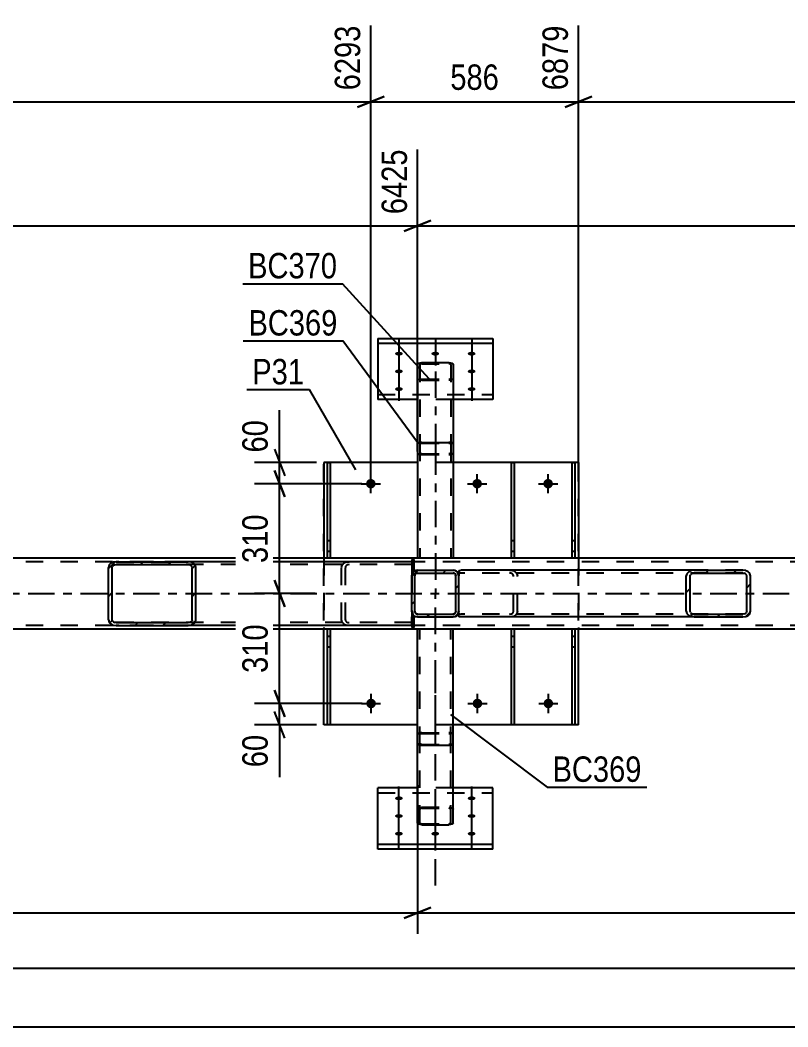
# Model space of a CAD drawing. Header units: millimetres. Extents: x -177 to 1012, y -676 to 165.
# Drawn here: x 173 to 259.6, y -295.1 to -181.5 of the extents above; entities that cross this region are included whole.
import ezdxf

# ---------------------------------------------------------------- set-up
doc = ezdxf.new("R2010")
doc.units = ezdxf.units.MM
doc.linetypes.add('DXK_LINE_DOT2', pattern=[3.9198, 1.9599, -1.9599])
doc.linetypes.add('DXK_LINE_DOT3', pattern=[5.9187, 2.979, -0.9799, 0.9799, -0.9799])
doc.styles.add('Arial Narrow', font='ARIALN.TTF', dxfattribs={"height": 0.2})

# ---------------------------------------------------------------- blocks, each defined once
blk = doc.blocks.new('Part-761545539-4680 - 4645')
at = {"color": 7, "linetype": 'DXK_LINE_DOT3'}
blk.add_line((219.88, -262.58), (219.88, -246.18), dxfattribs=at)
at = {"color": 2, "linetype": 'Continuous'}
for p, q in [((217.88, -263.12), (217.88, -250.18)), ((221.88, -263.12), (221.88, -250.18)), ((217.91, -263.18), (217.88, -263.12)), ((218.02, -263.24), (217.91, -263.18)), ((218.17, -263.27), (218.02, -263.24)), ((218.36, -263.28), (218.17, -263.27)), ((218.36, -263.28), (221.4, -263.28)), ((221.58, -263.27), (221.4, -263.28)), ((221.73, -263.24), (221.58, -263.27)), ((221.84, -263.18), (221.73, -263.24)), ((221.88, -263.12), (221.84, -263.18))]:
    blk.add_line(p, q, dxfattribs=at)
at = {"color": 7, "linetype": 'DXK_LINE_DOT2'}
for p, q in [((221.88, -250.18), (217.88, -250.18)), ((218.12, -263.12), (218.12, -250.18)), ((221.64, -263.12), (221.64, -250.18)), ((217.88, -262.05), (217.91, -261.99)), ((217.91, -261.99), (218.02, -261.93)), ((218.02, -261.93), (218.17, -261.9)), ((218.13, -262.02), (218.12, -262.05)), ((218.19, -261.99), (218.13, -262.02)), ((218.17, -261.9), (218.36, -261.88)), ((218.26, -261.97), (218.19, -261.99)), ((218.36, -261.97), (218.26, -261.97)), ((218.36, -261.88), (221.4, -261.88)), ((218.36, -261.97), (221.4, -261.97)), ((221.4, -261.88), (221.58, -261.9)), ((221.49, -261.97), (221.4, -261.97)), ((221.57, -261.99), (221.49, -261.97)), ((221.62, -262.02), (221.57, -261.99)), ((221.58, -261.9), (221.73, -261.93)), ((221.64, -262.05), (221.62, -262.02)), ((221.73, -261.93), (221.84, -261.99)), ((221.84, -261.99), (221.88, -262.05)), ((218.12, -263.12), (218.13, -263.15)), ((218.13, -263.15), (218.19, -263.18)), ((218.19, -263.18), (218.26, -263.19)), ((218.26, -263.19), (218.36, -263.2)), ((218.36, -263.2), (221.4, -263.2)), ((221.4, -263.2), (221.49, -263.19)), ((221.49, -263.19), (221.57, -263.18)), ((221.57, -263.18), (221.62, -263.15)), ((221.62, -263.15), (221.64, -263.12))]:
    blk.add_line(p, q, dxfattribs=at)
blk = doc.blocks.new('Part-761545539-4792 - 4645')
at = {"color": 2, "linetype": 'Continuous'}
for p, q in [((207.31, -231.38), (207.31, -242.18)), ((207.71, -231.38), (207.31, -231.38)), ((217.88, -231.38), (208.03, -231.38)), ((228.47, -231.38), (221.88, -231.38)), ((235.31, -231.38), (228.79, -231.38)), ((236.03, -231.38), (235.63, -231.38)), ((236.03, -231.38), (236.03, -231.38)), ((236.03, -231.38), (236.03, -242.18)), ((207.31, -260.98), (207.31, -250.18)), ((236.03, -260.98), (236.03, -250.18)), ((207.71, -260.98), (207.31, -260.98)), ((217.88, -260.98), (208.03, -260.98)), ((228.47, -260.98), (221.88, -260.98)), ((235.31, -260.98), (228.79, -260.98)), ((236.03, -260.98), (235.63, -260.98)), ((236.03, -260.98), (236.03, -260.98))]:
    blk.add_line(p, q, dxfattribs=at)
at = {"color": 7, "linetype": 'DXK_LINE_DOT2'}
for p, q in [((207.31, -260.98), (207.31, -231.38)), ((208.03, -231.38), (207.71, -231.38)), ((221.88, -231.38), (217.88, -231.38)), ((228.79, -231.38), (228.47, -231.38)), ((235.63, -231.38), (235.31, -231.38)), ((236.03, -260.98), (236.03, -231.38)), ((236.03, -231.38), (236.03, -231.38)), ((207.31, -242.18), (207.31, -250.18)), ((236.03, -242.18), (236.03, -250.18)), ((208.03, -260.98), (207.71, -260.98)), ((221.88, -260.98), (217.88, -260.98)), ((228.79, -260.98), (228.47, -260.98)), ((235.63, -260.98), (235.31, -260.98)), ((236.03, -260.98), (236.03, -260.98))]:
    blk.add_line(p, q, dxfattribs=at)
blk = doc.blocks.new('Part-761545539-4648 - 4645')
at = {"color": 2, "linetype": 'Continuous'}
for p, q in [((217.88, -268.11), (213.38, -268.11)), ((213.38, -275.01), (213.38, -268.11)), ((226.38, -268.11), (221.88, -268.11)), ((226.38, -275.01), (226.38, -268.11)), ((213.38, -274.45), (226.38, -274.45)), ((226.38, -275.01), (213.38, -275.01))]:
    blk.add_line(p, q, dxfattribs=at)
at = {"color": 7, "linetype": 'DXK_LINE_DOT2'}
for p, q in [((213.38, -268.67), (226.38, -268.67)), ((221.88, -268.11), (217.88, -268.11))]:
    blk.add_line(p, q, dxfattribs=at)
blk = doc.blocks.new('Part-761545539-4681 - 4645')
at = {"color": 7, "linetype": 'DXK_LINE_DOT3'}
blk.add_line((219.88, -279.12), (219.88, -254.74), dxfattribs=at)
at = {"color": 7, "linetype": 'DXK_LINE_DOT2'}
for p, q in [((217.91, -261.99), (217.88, -262.05)), ((217.88, -263.11), (217.88, -262.05)), ((218.02, -261.93), (217.91, -261.99)), ((218.17, -261.89), (218.02, -261.93)), ((218.12, -262.05), (218.13, -262.02)), ((218.12, -272.03), (218.12, -262.05)), ((218.13, -262.02), (218.19, -261.99)), ((218.36, -261.88), (218.17, -261.89)), ((218.19, -261.99), (218.26, -261.97)), ((218.26, -261.97), (218.36, -261.97)), ((218.36, -261.88), (221.4, -261.88)), ((218.36, -261.97), (221.4, -261.97)), ((221.58, -261.89), (221.4, -261.88)), ((221.4, -261.97), (221.49, -261.97)), ((221.49, -261.97), (221.57, -261.99)), ((221.57, -261.99), (221.62, -262.02)), ((221.73, -261.93), (221.58, -261.89)), ((221.62, -262.02), (221.64, -262.05)), ((221.64, -272.03), (221.64, -262.05)), ((221.84, -261.99), (221.73, -261.93)), ((221.88, -262.05), (221.84, -261.99)), ((221.88, -263.12), (221.88, -262.05)), ((217.88, -263.11), (217.88, -263.12)), ((217.88, -263.12), (217.88, -263.11)), ((217.88, -263.11), (217.91, -263.18)), ((217.91, -263.18), (218.02, -263.23)), ((218.02, -263.23), (218.17, -263.27)), ((218.13, -263.14), (218.12, -263.11)), ((218.19, -263.17), (218.13, -263.14)), ((218.17, -263.27), (218.36, -263.28)), ((218.26, -263.19), (218.19, -263.17)), ((218.36, -263.2), (218.26, -263.19)), ((218.36, -263.2), (221.4, -263.2)), ((218.36, -263.28), (221.4, -263.28)), ((221.49, -263.19), (221.4, -263.2)), ((221.4, -263.28), (221.58, -263.27)), ((221.57, -263.17), (221.49, -263.19)), ((221.62, -263.14), (221.57, -263.17)), ((221.58, -263.27), (221.73, -263.23)), ((221.64, -263.11), (221.62, -263.14)), ((221.73, -263.23), (221.84, -263.18)), ((221.84, -263.18), (221.88, -263.11)), ((218.02, -270.36), (218.17, -270.31)), ((218.17, -270.31), (218.36, -270.29)), ((218.36, -270.29), (221.4, -270.29)), ((221.4, -270.29), (221.58, -270.31)), ((221.58, -270.31), (221.73, -270.36)), ((217.88, -270.53), (217.91, -270.44)), ((217.91, -270.44), (218.02, -270.36)), ((218.13, -270.48), (218.12, -270.53)), ((218.19, -270.44), (218.13, -270.48)), ((218.26, -270.42), (218.19, -270.44)), ((218.36, -270.41), (218.26, -270.42)), ((218.36, -270.41), (221.4, -270.41)), ((221.49, -270.42), (221.4, -270.41)), ((221.57, -270.44), (221.49, -270.42)), ((221.57, -270.44), (221.58, -270.45)), ((221.58, -270.45), (221.62, -270.48)), ((221.64, -270.53), (221.62, -270.48)), ((221.73, -270.36), (221.84, -270.44)), ((221.84, -270.44), (221.88, -270.53)), ((218.12, -272.03), (218.13, -272.07)), ((218.13, -272.07), (218.19, -272.11)), ((218.19, -272.11), (218.26, -272.14)), ((218.26, -272.14), (218.36, -272.15)), ((218.36, -272.15), (221.4, -272.15)), ((221.4, -272.15), (221.49, -272.14)), ((221.49, -272.14), (221.57, -272.11)), ((221.57, -272.11), (221.62, -272.07)), ((221.62, -272.07), (221.64, -272.03))]:
    blk.add_line(p, q, dxfattribs=at)
at = {"color": 2, "linetype": 'Continuous'}
for p, q in [((217.88, -272.03), (217.88, -263.12)), ((221.88, -272.03), (221.88, -263.12)), ((217.91, -272.12), (217.88, -272.03)), ((218.02, -272.2), (217.91, -272.12)), ((218.17, -272.25), (218.02, -272.2)), ((218.36, -272.27), (218.17, -272.25)), ((218.36, -272.27), (221.4, -272.27)), ((221.58, -272.25), (221.4, -272.27)), ((221.73, -272.2), (221.58, -272.25)), ((221.84, -272.12), (221.73, -272.2)), ((221.88, -272.03), (221.84, -272.12))]:
    blk.add_line(p, q, dxfattribs=at)
blk = doc.blocks.new('Part-761545539-4793 - 4645')
at = {"color": 2, "linetype": 'Continuous'}
for p, q in [((217.24, -242.34), (217.24, -242.34)), ((217.24, -242.34), (217.24, -243.54)), ((217.48, -242.34), (217.24, -242.34)), ((217.48, -242.34), (217.48, -242.34)), ((217.48, -243.54), (217.48, -242.34)), ((217.24, -243.54), (217.48, -243.54))]:
    blk.add_line(p, q, dxfattribs=at)
at = {"color": 7, "linetype": 'DXK_LINE_DOT2'}
for p, q in [((217.24, -242.34), (217.48, -242.34)), ((217.48, -242.34), (217.48, -242.34)), ((217.24, -243.54), (217.48, -243.54))]:
    blk.add_line(p, q, dxfattribs=at)
blk = doc.blocks.new('Bolt-761545539-4665 - 4645')
at = {"linetype": 'Continuous'}
for points in [[(215.78, -269.49), (215.68, -269.49), (215.6, -269.48), (215.52, -269.45), (215.45, -269.42), (215.39, -269.39), (215.36, -269.35), (215.34, -269.3), (215.34, -269.26), (215.36, -269.21), (215.39, -269.17), (215.45, -269.14), (215.52, -269.11), (215.6, -269.08), (215.68, -269.07), (215.78, -269.07), (215.87, -269.07), (215.95, -269.08), (216.03, -269.11), (216.1, -269.14), (216.16, -269.17), (216.19, -269.21), (216.21, -269.26), (216.21, -269.3), (216.19, -269.35), (216.16, -269.39), (216.1, -269.42), (216.03, -269.45), (215.95, -269.48), (215.87, -269.49)], [(223.98, -269.49), (223.88, -269.49), (223.8, -269.48), (223.72, -269.45), (223.65, -269.42), (223.59, -269.39), (223.56, -269.35), (223.54, -269.3), (223.54, -269.26), (223.56, -269.21), (223.59, -269.17), (223.65, -269.14), (223.72, -269.11), (223.8, -269.08), (223.88, -269.07), (223.98, -269.07), (224.07, -269.07), (224.15, -269.08), (224.23, -269.11), (224.3, -269.14), (224.36, -269.17), (224.39, -269.21), (224.41, -269.26), (224.41, -269.3), (224.39, -269.35), (224.36, -269.39), (224.3, -269.42), (224.23, -269.45), (224.15, -269.48), (224.07, -269.49)], [(215.78, -271.49), (215.68, -271.49), (215.6, -271.47), (215.52, -271.45), (215.45, -271.42), (215.39, -271.39), (215.36, -271.34), (215.34, -271.3), (215.34, -271.26), (215.36, -271.21), (215.39, -271.17), (215.45, -271.14), (215.52, -271.11), (215.6, -271.08), (215.68, -271.07), (215.78, -271.06), (215.87, -271.07), (215.95, -271.08), (216.03, -271.11), (216.1, -271.14), (216.16, -271.17), (216.19, -271.21), (216.21, -271.26), (216.21, -271.3), (216.19, -271.34), (216.16, -271.39), (216.1, -271.42), (216.03, -271.45), (215.95, -271.47), (215.87, -271.49)], [(223.98, -271.49), (223.88, -271.49), (223.8, -271.47), (223.72, -271.45), (223.65, -271.42), (223.59, -271.39), (223.56, -271.34), (223.54, -271.3), (223.54, -271.26), (223.56, -271.21), (223.59, -271.17), (223.65, -271.14), (223.72, -271.11), (223.8, -271.08), (223.88, -271.07), (223.98, -271.06), (224.07, -271.07), (224.15, -271.08), (224.23, -271.11), (224.3, -271.14), (224.36, -271.17), (224.39, -271.21), (224.41, -271.26), (224.41, -271.3), (224.39, -271.34), (224.36, -271.39), (224.3, -271.42), (224.23, -271.45), (224.15, -271.47), (224.07, -271.49)], [(215.78, -273.49), (215.68, -273.49), (215.6, -273.47), (215.52, -273.45), (215.45, -273.42), (215.39, -273.38), (215.36, -273.34), (215.34, -273.3), (215.34, -273.25), (215.36, -273.21), (215.39, -273.17), (215.45, -273.13), (215.52, -273.1), (215.6, -273.08), (215.68, -273.07), (215.78, -273.06), (215.87, -273.07), (215.95, -273.08), (216.03, -273.1), (216.1, -273.13), (216.16, -273.17), (216.19, -273.21), (216.21, -273.25), (216.21, -273.3), (216.19, -273.34), (216.16, -273.38), (216.1, -273.42), (216.03, -273.45), (215.95, -273.47), (215.87, -273.49)], [(219.88, -273.49), (219.78, -273.49), (219.7, -273.47), (219.62, -273.45), (219.55, -273.42), (219.49, -273.38), (219.46, -273.34), (219.44, -273.3), (219.44, -273.25), (219.46, -273.21), (219.49, -273.17), (219.55, -273.13), (219.62, -273.1), (219.7, -273.08), (219.78, -273.07), (219.88, -273.06), (219.97, -273.07), (220.05, -273.08), (220.13, -273.1), (220.2, -273.13), (220.26, -273.17), (220.29, -273.21), (220.31, -273.25), (220.31, -273.3), (220.29, -273.34), (220.26, -273.38), (220.2, -273.42), (220.13, -273.45), (220.05, -273.47), (219.97, -273.49)], [(223.98, -273.49), (223.88, -273.49), (223.8, -273.47), (223.72, -273.45), (223.65, -273.42), (223.59, -273.38), (223.56, -273.34), (223.54, -273.3), (223.54, -273.25), (223.56, -273.21), (223.59, -273.17), (223.65, -273.13), (223.72, -273.1), (223.8, -273.08), (223.88, -273.07), (223.98, -273.06), (224.07, -273.07), (224.15, -273.08), (224.23, -273.1), (224.3, -273.13), (224.36, -273.17), (224.39, -273.21), (224.41, -273.25), (224.41, -273.3), (224.39, -273.34), (224.36, -273.38), (224.3, -273.42), (224.23, -273.45), (224.15, -273.47), (224.07, -273.49)]]:
    blk.add_hatch(color=1, dxfattribs=at).paths.add_polyline_path(points)
at = {"color": 1, "linetype": 'Continuous'}
for p, q in [((215.78, -270.85), (215.78, -267.95)), ((223.98, -270.85), (223.98, -267.95)), ((215.78, -272.85), (215.78, -269.95)), ((223.98, -272.85), (223.98, -269.95)), ((215.78, -274.85), (215.78, -271.95)), ((219.88, -274.85), (219.88, -271.95)), ((223.98, -274.85), (223.98, -271.95))]:
    blk.add_line(p, q, dxfattribs=at)
at = {"color": 1, "linetype": 'DXK_LINE_DOT2'}
blk.add_line((219.88, -270.85), (219.88, -267.95), dxfattribs=at)
blk = doc.blocks.new('Part-761545539-4684 - 4645')
at = {"color": 2, "linetype": 'Continuous'}
for p, q in [((228.47, -260.98), (228.47, -250.18)), ((228.79, -250.18), (228.79, -260.98)), ((228.47, -252.18), (228.79, -252.18)), ((228.79, -260.98), (228.47, -260.98))]:
    blk.add_line(p, q, dxfattribs=at)
at = {"color": 7, "linetype": 'DXK_LINE_DOT2'}
for p, q in [((228.79, -250.18), (228.47, -250.18)), ((228.47, -250.98), (228.79, -250.98))]:
    blk.add_line(p, q, dxfattribs=at)
blk = doc.blocks.new('Part-761545539-4817 - 4645')
at = {"color": 7, "linetype": 'DXK_LINE_DOT2'}
for p, q in [((798.88, -242.58), (-39.12, -242.58)), ((798.88, -249.78), (-39.12, -249.78))]:
    blk.add_line(p, q, dxfattribs=at)
at = {"color": 2, "linetype": 'Continuous'}
for p, q in [((794.08, -242.18), (-34.32, -242.18)), ((794.08, -250.18), (-34.32, -250.18))]:
    blk.add_line(p, q, dxfattribs=at)
at = {"color": 7, "linetype": 'DXK_LINE_DOT3'}
blk.add_line((-39.12, -246.18), (798.88, -246.18), dxfattribs=at)
blk = doc.blocks.new('Bolt-761545539-4731 - 4645')
at = {"linetype": 'Continuous'}
for points in [[(212.63, -258.04, -1), (212.63, -259.12, -1)], [(224.63, -258.04, -1), (224.63, -259.12, -1)], [(232.63, -258.04, -1), (232.63, -259.12, -1)]]:
    blk.add_hatch(color=1, dxfattribs=at).paths.add_polyline_path(points)
at = {"color": 1, "linetype": 'Continuous'}
for p, q in [((212.63, -259.66), (212.63, -257.5)), ((224.63, -259.66), (224.63, -257.5)), ((232.63, -259.66), (232.63, -257.5)), ((211.55, -258.58), (213.71, -258.58)), ((223.55, -258.58), (225.71, -258.58)), ((231.55, -258.58), (233.71, -258.58))]:
    blk.add_line(p, q, dxfattribs=at)
blk = doc.blocks.new('Bolt-761545539-4732 - 4645')
at = {"linetype": 'Continuous'}
for points in [[(212.6, -233.24, -1), (212.6, -234.32, -1)], [(224.6, -233.24, -1), (224.6, -234.32, -1)], [(232.6, -233.24, -1), (232.6, -234.32, -1)]]:
    blk.add_hatch(color=1, dxfattribs=at).paths.add_polyline_path(points)
at = {"color": 1, "linetype": 'Continuous'}
for p, q in [((212.6, -234.86), (212.6, -232.7)), ((224.6, -234.86), (224.6, -232.7)), ((232.6, -234.86), (232.6, -232.7)), ((211.52, -233.78), (213.68, -233.78)), ((223.52, -233.78), (225.68, -233.78)), ((231.52, -233.78), (233.68, -233.78))]:
    blk.add_line(p, q, dxfattribs=at)
blk = doc.blocks.new('Bolt-761545539-4733 - 4645')
at = {"linetype": 'Continuous'}
for points in [[(215.78, -218.89), (215.87, -218.9), (215.95, -218.91), (216.03, -218.94), (216.1, -218.97), (216.16, -219), (216.19, -219.04), (216.21, -219.09), (216.21, -219.13), (216.19, -219.18), (216.16, -219.22), (216.1, -219.25), (216.03, -219.28), (215.95, -219.31), (215.87, -219.32), (215.78, -219.32), (215.68, -219.32), (215.6, -219.31), (215.52, -219.28), (215.45, -219.25), (215.39, -219.22), (215.36, -219.18), (215.34, -219.13), (215.34, -219.09), (215.36, -219.04), (215.39, -219), (215.45, -218.97), (215.52, -218.94), (215.6, -218.91), (215.68, -218.9)], [(219.88, -218.89), (219.97, -218.9), (220.05, -218.91), (220.13, -218.94), (220.2, -218.97), (220.26, -219), (220.29, -219.04), (220.31, -219.09), (220.31, -219.13), (220.29, -219.18), (220.26, -219.22), (220.2, -219.25), (220.13, -219.28), (220.05, -219.31), (219.97, -219.32), (219.88, -219.32), (219.78, -219.32), (219.7, -219.31), (219.62, -219.28), (219.55, -219.25), (219.49, -219.22), (219.46, -219.18), (219.44, -219.13), (219.44, -219.09), (219.46, -219.04), (219.49, -219), (219.55, -218.97), (219.62, -218.94), (219.7, -218.91), (219.78, -218.9)], [(223.98, -218.89), (224.07, -218.9), (224.15, -218.91), (224.23, -218.94), (224.3, -218.97), (224.36, -219), (224.39, -219.04), (224.41, -219.09), (224.41, -219.13), (224.39, -219.18), (224.36, -219.22), (224.3, -219.25), (224.23, -219.28), (224.15, -219.31), (224.07, -219.32), (223.98, -219.32), (223.88, -219.32), (223.8, -219.31), (223.72, -219.28), (223.65, -219.25), (223.59, -219.22), (223.56, -219.18), (223.54, -219.13), (223.54, -219.09), (223.56, -219.04), (223.59, -219), (223.65, -218.97), (223.72, -218.94), (223.8, -218.91), (223.88, -218.9)], [(215.78, -220.89), (215.87, -220.9), (215.95, -220.91), (216.03, -220.93), (216.1, -220.96), (216.16, -221), (216.19, -221.04), (216.21, -221.09), (216.21, -221.13), (216.19, -221.17), (216.16, -221.22), (216.1, -221.25), (216.03, -221.28), (215.95, -221.3), (215.87, -221.32), (215.78, -221.32), (215.68, -221.32), (215.6, -221.3), (215.52, -221.28), (215.45, -221.25), (215.39, -221.22), (215.36, -221.17), (215.34, -221.13), (215.34, -221.09), (215.36, -221.04), (215.39, -221), (215.45, -220.96), (215.52, -220.93), (215.6, -220.91), (215.68, -220.9)], [(223.98, -220.89), (224.07, -220.9), (224.15, -220.91), (224.23, -220.93), (224.3, -220.96), (224.36, -221), (224.39, -221.04), (224.41, -221.09), (224.41, -221.13), (224.39, -221.17), (224.36, -221.22), (224.3, -221.25), (224.23, -221.28), (224.15, -221.3), (224.07, -221.32), (223.98, -221.32), (223.88, -221.32), (223.8, -221.3), (223.72, -221.28), (223.65, -221.25), (223.59, -221.22), (223.56, -221.17), (223.54, -221.13), (223.54, -221.09), (223.56, -221.04), (223.59, -221), (223.65, -220.96), (223.72, -220.93), (223.8, -220.91), (223.88, -220.9)], [(215.78, -222.89), (215.87, -222.9), (215.95, -222.91), (216.03, -222.93), (216.1, -222.96), (216.16, -223), (216.19, -223.04), (216.21, -223.09), (216.21, -223.13), (216.19, -223.17), (216.16, -223.21), (216.1, -223.25), (216.03, -223.28), (215.95, -223.3), (215.87, -223.32), (215.78, -223.32), (215.68, -223.32), (215.6, -223.3), (215.52, -223.28), (215.45, -223.25), (215.39, -223.21), (215.36, -223.17), (215.34, -223.13), (215.34, -223.09), (215.36, -223.04), (215.39, -223), (215.45, -222.96), (215.52, -222.93), (215.6, -222.91), (215.68, -222.9)], [(223.98, -222.89), (224.07, -222.9), (224.15, -222.91), (224.23, -222.93), (224.3, -222.96), (224.36, -223), (224.39, -223.04), (224.41, -223.09), (224.41, -223.13), (224.39, -223.17), (224.36, -223.21), (224.3, -223.25), (224.23, -223.28), (224.15, -223.3), (224.07, -223.32), (223.98, -223.32), (223.88, -223.32), (223.8, -223.3), (223.72, -223.28), (223.65, -223.25), (223.59, -223.21), (223.56, -223.17), (223.54, -223.13), (223.54, -223.09), (223.56, -223.04), (223.59, -223), (223.65, -222.96), (223.72, -222.93), (223.8, -222.91), (223.88, -222.9)]]:
    blk.add_hatch(color=1, dxfattribs=at).paths.add_polyline_path(points)
at = {"color": 1, "linetype": 'Continuous'}
for p, q in [((215.78, -217.54), (215.78, -220.44)), ((219.88, -217.54), (219.88, -220.44)), ((223.98, -217.54), (223.98, -220.44)), ((215.78, -219.54), (215.78, -222.44)), ((223.98, -219.54), (223.98, -222.44)), ((215.78, -221.54), (215.78, -224.43)), ((223.98, -221.54), (223.98, -224.43))]:
    blk.add_line(p, q, dxfattribs=at)
at = {"color": 1, "linetype": 'DXK_LINE_DOT2'}
blk.add_line((219.88, -221.54), (219.88, -224.43), dxfattribs=at)
blk = doc.blocks.new('Part-761545539-4922 - 4645')
at = {"linetype": 'Continuous'}
h = blk.add_hatch(dxfattribs=at)
h.set_pattern_fill('', scale=0.7, style=0, pattern_type=0)
h.set_pattern_definition([(45, (192.3403, -249.7358), (-1.57154, 1.57154), [])])
h.paths.add_polyline_path([(192, -249.78), (192.34, -249.74), (192.63, -249.6), (192.82, -249.39), (192.88, -249.14), (192.88, -243.22), (192.82, -242.98), (192.63, -242.77), (192.34, -242.63), (192, -242.58), (183.88, -242.58), (183.54, -242.63), (183.26, -242.77), (183.07, -242.98), (183, -243.22), (183, -249.14), (183.07, -249.39), (183.26, -249.6), (183.54, -249.74), (183.88, -249.78)])
h.paths.add_polyline_path([(183.71, -249.44), (183.57, -249.37), (183.47, -249.27), (183.44, -249.14), (183.44, -243.22), (183.47, -243.1), (183.57, -243), (183.71, -242.93), (183.88, -242.9), (192, -242.9), (192.17, -242.93), (192.31, -243), (192.41, -243.1), (192.44, -243.22), (192.44, -249.14), (192.41, -249.27), (192.31, -249.37), (192.17, -249.44), (192, -249.46), (183.88, -249.46)])
at = {"color": 2, "linetype": 'Continuous'}
for p, q in [((183.07, -242.98), (183, -243.22)), ((183.88, -242.58), (183.54, -242.63)), ((183.71, -242.93), (183.88, -242.9)), ((183.88, -242.58), (192, -242.58)), ((183.88, -242.9), (192, -242.9)), ((217.24, -242.58), (192, -242.58)), ((192.34, -242.63), (192, -242.58)), ((192, -242.9), (192.17, -242.93)), ((192.88, -243.22), (192.82, -242.98)), ((183, -249.14), (183, -243.22)), ((183.44, -243.22), (183.47, -243.1)), ((183.44, -249.14), (183.44, -243.22)), ((192.41, -243.1), (192.44, -243.22)), ((192.44, -249.14), (192.44, -243.22)), ((192.88, -249.14), (192.88, -243.22)), ((217.24, -243.54), (217.24, -244.18)), ((217.24, -248.18), (217.24, -248.82)), ((183, -249.14), (183.07, -249.39)), ((183.47, -249.27), (183.44, -249.14)), ((183.54, -249.74), (183.88, -249.78)), ((183.88, -249.46), (183.71, -249.44)), ((183.88, -249.46), (192, -249.46)), ((183.88, -249.78), (192, -249.78)), ((192.17, -249.44), (192, -249.46)), ((192, -249.78), (192.34, -249.74)), ((217.24, -249.78), (192, -249.78)), ((192.44, -249.14), (192.41, -249.27)), ((192.82, -249.39), (192.88, -249.14))]:
    blk.add_line(p, q, dxfattribs=at)
at = {"color": 7, "linetype": 'DXK_LINE_DOT2'}
for p, q in [((192, -242.58), (183.88, -242.58)), ((217.24, -242.9), (183.88, -242.9)), ((209.29, -243.22), (209.36, -242.98)), ((209.83, -242.63), (210.17, -242.58)), ((210.17, -242.9), (210, -242.93)), ((217.24, -242.58), (217.24, -242.58)), ((217.24, -242.58), (217.24, -242.58)), ((217.24, -242.58), (217.24, -243.54)), ((209.29, -249.14), (209.29, -243.22)), ((209.76, -243.1), (209.73, -243.22)), ((209.73, -249.14), (209.73, -243.22)), ((217.24, -244.18), (217.24, -248.18)), ((217.24, -249.46), (183.88, -249.46)), ((192, -249.78), (183.88, -249.78)), ((209.36, -249.39), (209.29, -249.14)), ((209.73, -249.14), (209.76, -249.27)), ((210.17, -249.78), (209.83, -249.74)), ((210, -249.44), (210.17, -249.46)), ((217.24, -249.14), (217.24, -248.82)), ((217.24, -249.78), (217.24, -249.14)), ((217.24, -249.78), (217.24, -249.78)), ((217.24, -249.78), (217.24, -249.78))]:
    blk.add_line(p, q, dxfattribs=at)
at = {"color": 2, "linetype": 'Continuous'}
for centre, radius, start, end in [((183.74, -243.41), 0.802, 104.5547, 147.5896), ((183.81, -243.32), 0.401, 104.5547, 147.5896), ((192.07, -243.32), 0.401, 32.4104, 75.4453), ((192.14, -243.41), 0.802, 32.4104, 75.4453), ((183.74, -248.96), 0.802, 212.4104, 255.4453), ((183.81, -249.05), 0.401, 212.4104, 255.4453), ((192.07, -249.05), 0.401, 284.5547, 327.5896), ((192.14, -248.96), 0.802, 284.5547, 327.5896)]:
    blk.add_arc(centre, radius, start, end, dxfattribs=at)
at = {"color": 7, "linetype": 'DXK_LINE_DOT2'}
for centre, radius, start, end in [((210.04, -243.41), 0.802, 104.5547, 147.5896), ((210.1, -243.32), 0.401, 104.5547, 147.5896), ((210.04, -248.96), 0.802, 212.4104, 255.4453), ((210.1, -249.05), 0.401, 212.4104, 255.4453)]:
    blk.add_arc(centre, radius, start, end, dxfattribs=at)
blk = doc.blocks.new('Part-761545539-4763 - 4645')
at = {"linetype": 'Continuous'}
h = blk.add_hatch(dxfattribs=at)
h.set_pattern_fill('', scale=0.7, style=0, pattern_type=0)
h.set_pattern_definition([(45, (222.1214, -248.7758), (-1.57154, 1.57154), [])])
h.paths.add_polyline_path([(221.88, -248.82), (222.12, -248.78), (222.33, -248.64), (222.47, -248.43), (222.52, -248.18), (222.52, -244.18), (222.47, -243.94), (222.33, -243.73), (222.12, -243.59), (221.88, -243.54), (217.88, -243.54), (217.63, -243.59), (217.42, -243.73), (217.29, -243.94), (217.24, -244.18), (217.24, -248.18), (217.29, -248.43), (217.42, -248.64), (217.63, -248.78), (217.88, -248.82)])
h.paths.add_polyline_path([(217.75, -248.48), (217.65, -248.41), (217.58, -248.31), (217.56, -248.18), (217.56, -244.18), (217.58, -244.06), (217.65, -243.96), (217.75, -243.89), (217.88, -243.86), (221.88, -243.86), (222, -243.89), (222.1, -243.96), (222.17, -244.06), (222.2, -244.18), (222.2, -248.18), (222.17, -248.31), (222.1, -248.41), (222, -248.48), (221.88, -248.5), (217.88, -248.5)])
at = {"color": 7, "linetype": 'DXK_LINE_DOT2'}
for p, q in [((217.24, -244.18), (217.29, -243.94)), ((217.24, -248.18), (217.24, -244.18)), ((217.58, -244.06), (217.56, -244.18)), ((217.56, -248.18), (217.56, -244.18)), ((217.63, -243.59), (217.88, -243.54)), ((217.88, -243.86), (217.75, -243.89)), ((217.88, -243.54), (221.88, -243.54)), ((217.88, -243.86), (221.88, -243.86)), ((221.88, -243.54), (222.12, -243.59)), ((222, -243.89), (221.88, -243.86)), ((222.2, -244.18), (222.17, -244.06)), ((222.2, -248.18), (222.2, -244.18)), ((222.47, -243.94), (222.52, -244.18)), ((222.52, -248.18), (222.52, -244.18)), ((217.29, -248.43), (217.24, -248.18)), ((217.56, -248.18), (217.58, -248.31)), ((217.75, -248.48), (217.88, -248.5)), ((217.88, -248.5), (221.88, -248.5)), ((221.88, -248.5), (222, -248.48)), ((222.17, -248.31), (222.2, -248.18)), ((222.52, -248.18), (222.47, -248.43)), ((217.88, -248.82), (217.63, -248.78)), ((217.88, -248.82), (221.88, -248.82)), ((222.12, -248.78), (221.88, -248.82))]:
    blk.add_line(p, q, dxfattribs=at)
at = {"color": 2, "linetype": 'Continuous'}
for p, q in [((217.29, -243.94), (217.24, -244.18)), ((217.24, -248.18), (217.24, -244.18)), ((217.56, -244.18), (217.58, -244.06)), ((217.56, -248.18), (217.56, -244.18)), ((217.88, -243.54), (217.63, -243.59)), ((217.75, -243.89), (217.88, -243.86)), ((217.88, -243.54), (221.88, -243.54)), ((217.88, -243.86), (221.88, -243.86)), ((222.12, -243.59), (221.88, -243.54)), ((221.88, -243.86), (222, -243.89)), ((222.17, -244.06), (222.2, -244.18)), ((222.2, -248.18), (222.2, -244.18)), ((222.52, -244.18), (222.47, -243.94)), ((222.52, -248.18), (222.52, -244.18)), ((217.24, -248.18), (217.29, -248.43)), ((217.58, -248.31), (217.56, -248.18)), ((217.88, -248.5), (217.75, -248.48)), ((217.88, -248.5), (221.88, -248.5)), ((222, -248.48), (221.88, -248.5)), ((222.2, -248.18), (222.17, -248.31)), ((222.47, -248.43), (222.52, -248.18)), ((217.63, -248.78), (217.88, -248.82)), ((217.88, -248.82), (221.88, -248.82)), ((221.88, -248.82), (222.12, -248.78))]:
    blk.add_line(p, q, dxfattribs=at)
at = {"color": 7, "linetype": 'DXK_LINE_DOT2'}
for centre, radius, start, end in [((217.88, -244.18), 0.64, 112.5, 157.5), ((217.88, -244.18), 0.32, 112.5, 157.5), ((221.88, -244.18), 0.32, 22.5, 67.5), ((221.88, -244.18), 0.64, 22.5, 67.5), ((217.88, -248.18), 0.64, 202.5, 247.5), ((217.88, -248.18), 0.32, 202.5, 247.5), ((221.88, -248.18), 0.32, 292.5, 337.5), ((221.88, -248.18), 0.64, 292.5, 337.5)]:
    blk.add_arc(centre, radius, start, end, dxfattribs=at)
at = {"color": 2, "linetype": 'Continuous'}
for centre, radius, start, end in [((217.88, -244.18), 0.64, 112.5, 157.5), ((217.88, -244.18), 0.32, 112.5, 157.5), ((221.88, -244.18), 0.32, 22.5, 67.5), ((221.88, -244.18), 0.64, 22.5, 67.5), ((217.88, -248.18), 0.64, 202.5, 247.5), ((217.88, -248.18), 0.32, 202.5, 247.5), ((221.88, -248.18), 0.32, 292.5, 337.5), ((221.88, -248.18), 0.64, 292.5, 337.5)]:
    blk.add_arc(centre, radius, start, end, dxfattribs=at)
blk = doc.blocks.new('Part-761545539-4916 - 4645')
at = {"color": 2, "linetype": 'Continuous'}
for p, q in [((207.71, -242.18), (207.71, -231.38)), ((207.71, -231.38), (208.03, -231.38)), ((208.03, -231.38), (208.03, -242.18)), ((207.71, -240.18), (208.03, -240.18))]:
    blk.add_line(p, q, dxfattribs=at)
at = {"color": 7, "linetype": 'DXK_LINE_DOT2'}
for p, q in [((207.71, -241.38), (208.03, -241.38)), ((208.03, -242.18), (207.71, -242.18))]:
    blk.add_line(p, q, dxfattribs=at)
blk = doc.blocks.new('Part-761545539-4787 - 4645')
at = {"color": 2, "linetype": 'Continuous'}
for p, q in [((217.88, -229.28), (217.91, -229.22)), ((217.88, -229.28), (217.88, -242.18)), ((217.91, -229.22), (218.02, -229.17)), ((218.02, -229.17), (218.17, -229.13)), ((218.17, -229.13), (218.36, -229.12)), ((218.36, -229.12), (221.4, -229.12)), ((221.4, -229.12), (221.58, -229.13)), ((221.58, -229.13), (221.73, -229.17)), ((221.73, -229.17), (221.84, -229.22)), ((221.84, -229.22), (221.88, -229.28)), ((221.88, -229.28), (221.88, -242.18))]:
    blk.add_line(p, q, dxfattribs=at)
at = {"color": 7, "linetype": 'DXK_LINE_DOT2'}
for p, q in [((218.13, -229.25), (218.12, -229.28)), ((218.12, -229.28), (218.12, -242.18)), ((218.19, -229.22), (218.13, -229.25)), ((218.26, -229.21), (218.19, -229.22)), ((218.36, -229.2), (218.26, -229.21)), ((218.36, -229.2), (221.4, -229.2)), ((221.49, -229.21), (221.4, -229.2)), ((221.57, -229.22), (221.49, -229.21)), ((221.62, -229.25), (221.57, -229.22)), ((221.64, -229.28), (221.62, -229.25)), ((221.64, -229.28), (221.64, -242.18)), ((217.91, -230.39), (217.88, -230.32)), ((218.02, -230.44), (217.91, -230.39)), ((218.17, -230.48), (218.02, -230.44)), ((218.12, -230.32), (218.13, -230.36)), ((218.13, -230.36), (218.19, -230.38)), ((218.36, -230.49), (218.17, -230.48)), ((218.19, -230.38), (218.26, -230.4)), ((218.26, -230.4), (218.36, -230.41)), ((218.36, -230.41), (221.4, -230.41)), ((218.36, -230.49), (221.4, -230.49)), ((221.4, -230.41), (221.49, -230.4)), ((221.58, -230.48), (221.4, -230.49)), ((221.49, -230.4), (221.57, -230.38)), ((221.57, -230.38), (221.58, -230.38)), ((221.58, -230.38), (221.62, -230.36)), ((221.73, -230.44), (221.58, -230.48)), ((221.62, -230.36), (221.64, -230.32)), ((221.84, -230.39), (221.73, -230.44)), ((221.88, -230.32), (221.84, -230.39)), ((221.88, -242.18), (217.88, -242.18))]:
    blk.add_line(p, q, dxfattribs=at)
at = {"color": 7, "linetype": 'DXK_LINE_DOT3'}
blk.add_line((219.88, -229.8), (219.88, -246.18), dxfattribs=at)
blk = doc.blocks.new('Part-761545539-4820 - 4645')
at = {"color": 2, "linetype": 'Continuous'}
for p, q in [((217.24, -248.82), (217.24, -250.02)), ((217.48, -248.82), (217.24, -248.82)), ((217.48, -250.02), (217.48, -248.82)), ((217.24, -250.02), (217.24, -250.02)), ((217.24, -250.02), (217.48, -250.02)), ((217.48, -250.02), (217.48, -250.02))]:
    blk.add_line(p, q, dxfattribs=at)
at = {"color": 7, "linetype": 'DXK_LINE_DOT2'}
for p, q in [((217.24, -248.82), (217.48, -248.82)), ((217.48, -250.02), (217.24, -250.02))]:
    blk.add_line(p, q, dxfattribs=at)
blk = doc.blocks.new('Part-761545539-4970 - 4645')
at = {"color": 2, "linetype": 'Continuous'}
for p, q in [((217.88, -220.36), (217.91, -220.27)), ((217.88, -220.36), (217.88, -229.28)), ((217.91, -220.27), (218.02, -220.19)), ((218.02, -220.19), (218.17, -220.14)), ((218.17, -220.14), (218.36, -220.12)), ((218.36, -220.12), (221.4, -220.12)), ((221.4, -220.12), (221.58, -220.14)), ((221.58, -220.14), (221.73, -220.19)), ((221.73, -220.19), (221.84, -220.27)), ((221.84, -220.27), (221.88, -220.36)), ((221.88, -220.36), (221.88, -229.28)), ((217.91, -229.22), (217.88, -229.28)), ((218.02, -229.16), (217.91, -229.22)), ((218.17, -229.13), (218.02, -229.16)), ((218.36, -229.12), (218.17, -229.13)), ((218.36, -229.12), (221.4, -229.12)), ((221.58, -229.13), (221.4, -229.12)), ((221.73, -229.16), (221.58, -229.13)), ((221.84, -229.22), (221.73, -229.16)), ((221.88, -229.28), (221.84, -229.22))]:
    blk.add_line(p, q, dxfattribs=at)
at = {"color": 7, "linetype": 'DXK_LINE_DOT2'}
for p, q in [((218.13, -220.31), (218.12, -220.36)), ((218.12, -220.36), (218.12, -230.33)), ((218.19, -220.27), (218.13, -220.31)), ((218.26, -220.25), (218.19, -220.27)), ((218.36, -220.24), (218.26, -220.25)), ((218.36, -220.24), (221.4, -220.24)), ((221.49, -220.25), (221.4, -220.24)), ((221.57, -220.27), (221.49, -220.25)), ((221.62, -220.31), (221.57, -220.27)), ((221.64, -220.36), (221.62, -220.31)), ((221.64, -220.36), (221.64, -230.33)), ((217.91, -221.95), (217.88, -221.86)), ((218.02, -222.03), (217.91, -221.95)), ((218.17, -222.08), (218.02, -222.03)), ((218.12, -221.86), (218.13, -221.9)), ((218.13, -221.9), (218.19, -221.94)), ((218.36, -222.1), (218.17, -222.08)), ((218.19, -221.94), (218.26, -221.97)), ((218.26, -221.97), (218.36, -221.98)), ((218.36, -221.98), (221.4, -221.98)), ((218.36, -222.1), (221.4, -222.1)), ((221.4, -221.98), (221.49, -221.97)), ((221.58, -222.08), (221.4, -222.1)), ((221.49, -221.97), (221.57, -221.94)), ((221.57, -221.94), (221.58, -221.93)), ((221.58, -221.93), (221.62, -221.9)), ((221.73, -222.03), (221.58, -222.08)), ((221.62, -221.9), (221.64, -221.86)), ((221.84, -221.95), (221.73, -222.03)), ((221.88, -221.86), (221.84, -221.95)), ((217.88, -229.28), (217.88, -230.33)), ((218.12, -229.28), (218.13, -229.25)), ((218.13, -229.25), (218.19, -229.22)), ((218.19, -229.22), (218.26, -229.2)), ((218.26, -229.2), (218.36, -229.2)), ((218.36, -229.2), (221.4, -229.2)), ((221.4, -229.2), (221.49, -229.2)), ((221.49, -229.2), (221.57, -229.22)), ((221.57, -229.22), (221.58, -229.23)), ((221.58, -229.23), (221.62, -229.25)), ((221.62, -229.25), (221.64, -229.28)), ((221.88, -229.28), (221.88, -230.33)), ((217.88, -230.33), (217.91, -230.39)), ((217.91, -230.39), (218.02, -230.44)), ((218.02, -230.44), (218.17, -230.48)), ((218.13, -230.36), (218.12, -230.33)), ((218.19, -230.38), (218.13, -230.36)), ((218.17, -230.48), (218.36, -230.49)), ((218.26, -230.4), (218.19, -230.38)), ((218.36, -230.41), (218.26, -230.4)), ((218.36, -230.41), (221.4, -230.41)), ((218.36, -230.49), (221.4, -230.49)), ((221.49, -230.4), (221.4, -230.41)), ((221.4, -230.49), (221.58, -230.48)), ((221.57, -230.38), (221.49, -230.4)), ((221.62, -230.36), (221.57, -230.38)), ((221.58, -230.48), (221.73, -230.44)), ((221.64, -230.33), (221.62, -230.36)), ((221.73, -230.44), (221.84, -230.39)), ((221.84, -230.39), (221.88, -230.33))]:
    blk.add_line(p, q, dxfattribs=at)
at = {"color": 7, "linetype": 'DXK_LINE_DOT3'}
blk.add_line((219.88, -221.11), (219.88, -229.8), dxfattribs=at)
blk = doc.blocks.new('Part-761545539-4879 - 4645')
at = {"linetype": 'Continuous'}
h = blk.add_hatch(dxfattribs=at)
h.set_pattern_fill('', scale=0.7, style=0, pattern_type=0)
h.set_pattern_definition([(45, (254.894, -248.7758), (-1.57154, 1.57154), [])])
h.paths.add_polyline_path([(254.56, -248.82), (254.89, -248.78), (255.18, -248.64), (255.37, -248.43), (255.44, -248.18), (255.44, -244.18), (255.37, -243.94), (255.18, -243.73), (254.89, -243.59), (254.56, -243.54), (249.07, -243.54), (248.73, -243.59), (248.45, -243.73), (248.26, -243.94), (248.19, -244.18), (248.19, -248.18), (248.26, -248.43), (248.45, -248.64), (248.73, -248.78), (249.07, -248.82)])
h.paths.add_polyline_path([(248.9, -248.48), (248.76, -248.41), (248.66, -248.31), (248.63, -248.18), (248.63, -244.18), (248.66, -244.06), (248.76, -243.96), (248.9, -243.89), (249.07, -243.86), (254.56, -243.86), (254.73, -243.89), (254.87, -243.96), (254.96, -244.06), (255, -244.18), (255, -248.18), (254.96, -248.31), (254.87, -248.41), (254.73, -248.48), (254.56, -248.5), (249.07, -248.5)])
at = {"color": 2, "linetype": 'Continuous'}
for p, q in [((222.52, -243.58), (222.77, -243.54)), ((222.52, -243.58), (222.52, -244.18)), ((249.07, -243.54), (222.77, -243.54)), ((248.26, -243.94), (248.19, -244.18)), ((248.19, -248.18), (248.19, -244.18)), ((248.63, -244.18), (248.66, -244.06)), ((248.63, -248.18), (248.63, -244.18)), ((249.07, -243.54), (248.73, -243.59)), ((248.9, -243.89), (249.07, -243.86)), ((249.07, -243.54), (254.56, -243.54)), ((249.07, -243.86), (254.56, -243.86)), ((254.89, -243.59), (254.56, -243.54)), ((254.56, -243.86), (254.73, -243.89)), ((254.96, -244.06), (255, -244.18)), ((255, -248.18), (255, -244.18)), ((255.44, -244.18), (255.37, -243.94)), ((255.44, -248.18), (255.44, -244.18)), ((222.52, -248.78), (222.52, -248.18)), ((248.19, -248.18), (248.26, -248.43)), ((248.66, -248.31), (248.63, -248.18)), ((249.07, -248.5), (248.9, -248.48)), ((249.07, -248.5), (254.56, -248.5)), ((254.73, -248.48), (254.56, -248.5)), ((255, -248.18), (254.96, -248.31)), ((255.37, -248.43), (255.44, -248.18)), ((222.52, -248.79), (222.52, -248.78)), ((222.77, -248.82), (222.52, -248.79)), ((249.07, -248.82), (222.77, -248.82)), ((248.73, -248.78), (249.07, -248.82)), ((249.07, -248.82), (254.56, -248.82)), ((254.56, -248.82), (254.89, -248.78))]:
    blk.add_line(p, q, dxfattribs=at)
at = {"color": 7, "linetype": 'DXK_LINE_DOT2'}
for p, q in [((222.52, -243.58), (222.52, -243.93)), ((222.61, -243.89), (222.52, -243.93)), ((222.52, -248.64), (222.52, -244.18)), ((222.77, -243.86), (222.61, -243.89)), ((254.56, -243.86), (222.77, -243.86)), ((228.26, -243.54), (228.6, -243.59)), ((228.43, -243.89), (228.26, -243.86)), ((228.7, -244.18), (228.67, -244.06)), ((228.7, -248.18), (228.7, -244.18)), ((229.08, -243.94), (229.14, -244.18)), ((229.14, -248.18), (229.14, -244.18)), ((254.56, -243.54), (249.07, -243.54)), ((222.52, -248.44), (222.61, -248.48)), ((222.61, -248.48), (222.77, -248.5)), ((254.56, -248.5), (222.77, -248.5)), ((228.26, -248.5), (228.43, -248.48)), ((228.67, -248.31), (228.7, -248.18)), ((229.14, -248.18), (229.08, -248.43)), ((228.6, -248.78), (228.26, -248.82)), ((254.56, -248.82), (249.07, -248.82))]:
    blk.add_line(p, q, dxfattribs=at)
for centre, radius, start, end in [((228.33, -244.28), 0.401, 32.4105, 75.4453), ((228.4, -244.37), 0.802, 32.4105, 75.4453), ((228.33, -248.09), 0.401, 284.5547, 327.5895), ((228.4, -248), 0.802, 284.5547, 327.5895)]:
    blk.add_arc(centre, radius, start, end, dxfattribs=at)
at = {"color": 2, "linetype": 'Continuous'}
for centre, radius, start, end in [((248.93, -244.37), 0.802, 104.5547, 147.5895), ((249, -244.28), 0.401, 104.5547, 147.5895), ((254.63, -244.28), 0.401, 32.4105, 75.4453), ((254.69, -244.37), 0.802, 32.4105, 75.4453), ((248.93, -248), 0.802, 212.4105, 255.4453), ((249, -248.09), 0.401, 212.4105, 255.4453), ((254.63, -248.09), 0.401, 284.5547, 327.5895), ((254.69, -248), 0.802, 284.5547, 327.5895)]:
    blk.add_arc(centre, radius, start, end, dxfattribs=at)
blk = doc.blocks.new('Part-761545539-4891 - 4645')
at = {"color": 2, "linetype": 'Continuous'}
for p, q in [((213.38, -217.38), (226.38, -217.38)), ((213.38, -217.38), (213.38, -224.28)), ((213.38, -217.94), (226.38, -217.94)), ((226.38, -217.38), (226.38, -224.28)), ((217.88, -224.28), (213.38, -224.28)), ((226.38, -224.28), (221.88, -224.28))]:
    blk.add_line(p, q, dxfattribs=at)
at = {"color": 7, "linetype": 'DXK_LINE_DOT2'}
for p, q in [((213.38, -223.72), (226.38, -223.72)), ((221.88, -224.28), (217.88, -224.28))]:
    blk.add_line(p, q, dxfattribs=at)
blk = doc.blocks.new('Part-761545539-4906 - 4645')
at = {"color": 2, "linetype": 'Continuous'}
for p, q in [((207.71, -260.98), (207.71, -250.18)), ((208.03, -250.18), (208.03, -260.98)), ((207.71, -252.18), (208.03, -252.18)), ((208.03, -260.98), (207.71, -260.98))]:
    blk.add_line(p, q, dxfattribs=at)
at = {"color": 7, "linetype": 'DXK_LINE_DOT2'}
for p, q in [((208.03, -250.18), (207.71, -250.18)), ((207.71, -250.98), (208.03, -250.98))]:
    blk.add_line(p, q, dxfattribs=at)
blk = doc.blocks.new('Part-761545539-4911 - 4645')
at = {"color": 2, "linetype": 'Continuous'}
for p, q in [((235.31, -260.98), (235.31, -250.18)), ((235.63, -250.18), (235.63, -260.98)), ((235.31, -252.18), (235.63, -252.18)), ((235.63, -260.98), (235.31, -260.98))]:
    blk.add_line(p, q, dxfattribs=at)
at = {"color": 7, "linetype": 'DXK_LINE_DOT2'}
for p, q in [((235.63, -250.18), (235.31, -250.18)), ((235.31, -250.98), (235.63, -250.98))]:
    blk.add_line(p, q, dxfattribs=at)
blk = doc.blocks.new('Part-761545539-4921 - 4645')
at = {"color": 2, "linetype": 'Continuous'}
for p, q in [((235.31, -242.18), (235.31, -231.38)), ((235.31, -231.38), (235.63, -231.38)), ((235.63, -231.38), (235.63, -242.18)), ((235.31, -240.18), (235.63, -240.18))]:
    blk.add_line(p, q, dxfattribs=at)
at = {"color": 7, "linetype": 'DXK_LINE_DOT2'}
for p, q in [((235.31, -241.38), (235.63, -241.38)), ((235.63, -242.18), (235.31, -242.18))]:
    blk.add_line(p, q, dxfattribs=at)
blk = doc.blocks.new('Part-761545539-4946 - 4645')
at = {"color": 2, "linetype": 'Continuous'}
for p, q in [((228.47, -242.18), (228.47, -231.38)), ((228.47, -231.38), (228.79, -231.38)), ((228.79, -231.38), (228.79, -242.18)), ((228.47, -240.18), (228.79, -240.18))]:
    blk.add_line(p, q, dxfattribs=at)
at = {"color": 7, "linetype": 'DXK_LINE_DOT2'}
for p, q in [((228.47, -241.38), (228.79, -241.38)), ((228.79, -242.18), (228.47, -242.18))]:
    blk.add_line(p, q, dxfattribs=at)
blk = doc.blocks.new('StraightDimension-761545539-5079 - 4645')
at = {"color": 7, "linetype": 'Continuous'}
blk.add_line((-39.12, -288.46), (798.88, -288.46), dxfattribs=at)
blk = doc.blocks.new('StraightDimension-761545539-5115 - 4645')
at = {"color": 7, "linetype": 'Continuous'}
for p, q in [((236.03, -232.82), (236.03, -182.07)), ((237.53, -190.09), (234.53, -191.29)), ((236.03, -190.69), (798.88, -190.69))]:
    blk.add_line(p, q, dxfattribs=at)
blk = doc.blocks.new('StraightDimension-761545539-4972 - 4645')
at = {"color": 7, "linetype": 'Continuous'}
for p, q in [((201.72, -232.28), (202.92, -235.28)), ((211.6, -233.78), (199.47, -233.78)), ((202.32, -246.18), (202.32, -233.78)), ((202.92, -247.68), (201.72, -244.68)), ((206.31, -246.18), (199.47, -246.18))]:
    blk.add_line(p, q, dxfattribs=at)
at = {"color": 0}
blk.add_wipeout([(201.57, -236.64), (197.37, -236.64), (197.37, -243.33), (201.57, -243.33)], dxfattribs=at)
at = {"color": 3, "style": 'Arial Narrow'}
blk.add_text('310', height=2.863, rotation=90.0002, dxfattribs=at).set_placement((200.97, -242.73))
blk = doc.blocks.new('StraightDimension-761545539-4990 - 4645')
at = {"color": 7, "linetype": 'Continuous'}
for p, q in [((201.72, -244.68), (202.92, -247.68)), ((206.31, -246.18), (199.47, -246.18)), ((202.32, -258.58), (202.32, -246.18)), ((202.92, -260.08), (201.72, -257.08)), ((211.63, -258.58), (199.47, -258.58))]:
    blk.add_line(p, q, dxfattribs=at)
at = {"color": 0}
blk.add_wipeout([(201.57, -249.04), (197.37, -249.04), (197.37, -255.73), (201.57, -255.73)], dxfattribs=at)
at = {"color": 3, "style": 'Arial Narrow'}
blk.add_text('310', height=2.863, rotation=90.0002, dxfattribs=at).set_placement((200.97, -255.13))
blk = doc.blocks.new('StraightDimension-761545539-5006 - 4645')
at = {"color": 7, "linetype": 'Continuous'}
for p, q in [((201.72, -257.08), (202.92, -260.08)), ((211.63, -258.58), (199.47, -258.58)), ((202.32, -260.98), (202.32, -258.58)), ((202.92, -262.48), (201.72, -259.48)), ((206.47, -260.98), (199.47, -260.98)), ((202.32, -260.98), (202.32, -266.89)), ((202.32, -260.98), (202.32, -266.89))]:
    blk.add_line(p, q, dxfattribs=at)
at = {"color": 0}
blk.add_wipeout([(201.57, -261.51), (197.37, -261.51), (197.37, -266.37), (201.57, -266.37)], dxfattribs=at)
at = {"color": 3, "style": 'Arial Narrow'}
blk.add_text('60', height=2.863, rotation=90.0002, dxfattribs=at).set_placement((200.97, -265.77))
blk = doc.blocks.new('StraightDimension-761545539-5025 - 4645')
at = {"color": 7, "linetype": 'Continuous'}
for p, q in [((202.32, -231.38), (202.32, -225.48)), ((202.32, -231.38), (202.32, -225.48)), ((201.72, -229.88), (202.92, -232.88)), ((206.47, -231.38), (199.47, -231.38)), ((202.32, -233.78), (202.32, -231.38)), ((202.92, -235.28), (201.72, -232.28)), ((211.6, -233.78), (199.47, -233.78))]:
    blk.add_line(p, q, dxfattribs=at)
at = {"color": 0}
blk.add_wipeout([(201.57, -226), (197.37, -226), (197.37, -230.86), (201.57, -230.86)], dxfattribs=at)
at = {"color": 3, "style": 'Arial Narrow'}
blk.add_text('60', height=2.863, rotation=90.0002, dxfattribs=at).set_placement((200.97, -230.26))
blk = doc.blocks.new('StraightDimension-761545539-5104 - 4645')
at = {"color": 7, "linetype": 'Continuous'}
blk.add_line((-40.12, -295.07), (799.88, -295.07), dxfattribs=at)
blk = doc.blocks.new('StraightDimension-761545539-5125 - 4645')
at = {"color": 7, "linetype": 'Continuous'}
for p, q in [((212.6, -232.78), (212.6, -182.07)), ((236.03, -232.82), (236.03, -182.07)), ((214.1, -190.09), (211.1, -191.29)), ((212.6, -190.69), (236.03, -190.69)), ((234.53, -191.29), (237.53, -190.09))]:
    blk.add_line(p, q, dxfattribs=at)
at = {"color": 0}
blk.add_wipeout([(227.66, -189.94), (227.66, -185.74), (220.97, -185.74), (220.97, -189.94)], dxfattribs=at)
at = {"color": 3, "style": 'Arial Narrow'}
blk.add_text('586', height=2.863, dxfattribs=at).set_placement((221.57, -189.34))
at = {"color": 0, "linetype": 'Continuous'}
blk.add_wipeout([(235.43, -181.47), (231.23, -181.47), (231.23, -189.99), (235.43, -189.99)], dxfattribs=at)
at = {"color": 3, "linetype": 'Continuous', "style": 'Arial Narrow'}
blk.add_text('6879', height=2.863, rotation=90.0002, dxfattribs=at).set_placement((234.83, -189.39))
blk = doc.blocks.new('StraightDimension-761545539-5138 - 4645')
at = {"color": 7, "linetype": 'Continuous'}
for p, q in [((212.6, -232.78), (212.6, -182.07)), ((-39.12, -190.69), (212.6, -190.69)), ((211.1, -191.29), (214.1, -190.09))]:
    blk.add_line(p, q, dxfattribs=at)
at = {"color": 0, "linetype": 'Continuous'}
blk.add_wipeout([(212, -181.47), (207.8, -181.47), (207.8, -189.99), (212, -189.99)], dxfattribs=at)
at = {"color": 3, "linetype": 'Continuous', "style": 'Arial Narrow'}
blk.add_text('6293', height=2.863, rotation=90.0002, dxfattribs=at).set_placement((211.4, -189.39))
blk = doc.blocks.new('StraightDimension-761545539-5163 - 4645')
at = {"color": 7, "linetype": 'Continuous'}
for p, q in [((217.88, -230.13), (217.88, -196.06)), ((216.38, -205.27), (219.38, -204.07)), ((-22.12, -204.67), (217.88, -204.67))]:
    blk.add_line(p, q, dxfattribs=at)
at = {"color": 0, "linetype": 'Continuous'}
blk.add_wipeout([(217.28, -195.46), (213.08, -195.46), (213.08, -203.97), (217.28, -203.97)], dxfattribs=at)
at = {"color": 3, "linetype": 'Continuous', "style": 'Arial Narrow'}
blk.add_text('6425', height=2.863, rotation=90.0002, dxfattribs=at).set_placement((216.68, -203.37))
blk = doc.blocks.new('StraightDimension-761545539-5174 - 4645')
at = {"color": 7, "linetype": 'Continuous'}
for p, q in [((217.88, -230.13), (217.88, -196.06)), ((219.38, -204.07), (216.38, -205.27)), ((217.88, -204.67), (457.24, -204.67))]:
    blk.add_line(p, q, dxfattribs=at)
blk = doc.blocks.new('StraightDimension-761545539-5218 - 4645')
at = {"color": 7, "linetype": 'Continuous'}
for p, q in [((217.88, -267.79), (217.88, -284.59)), ((216.38, -282.79), (219.38, -281.59)), ((-22.12, -282.19), (217.88, -282.19))]:
    blk.add_line(p, q, dxfattribs=at)
blk = doc.blocks.new('StraightDimension-761545539-5227 - 4645')
at = {"color": 7, "linetype": 'Continuous'}
for p, q in [((217.88, -267.79), (217.88, -284.59)), ((219.38, -281.59), (216.38, -282.79)), ((217.88, -282.19), (457.24, -282.19))]:
    blk.add_line(p, q, dxfattribs=at)
blk = doc.blocks.new('Mark-761545539-4676 - 4645')
at = {"color": 30, "linetype": 'Continuous'}
for p, q in [((221.59, -259.82), (232.5, -268.02)), ((232.5, -268.02), (243.75, -268.02))]:
    blk.add_line(p, q, dxfattribs=at)
at = {"color": 0}
blk.add_wipeout([(243.15, -267.42), (243.15, -264.42), (233.1, -264.42), (233.1, -267.42)], dxfattribs=at)
blk.add_wipeout([(243.15, -267.42), (243.15, -264.42), (233.1, -264.42), (233.1, -267.42)], dxfattribs=at)
at = {"color": 3, "style": 'Arial Narrow'}
blk.add_text('BC369', height=2.863, dxfattribs=at).set_placement((233.1, -267.42))
blk = doc.blocks.new('Mark-761545539-4788 - 4645')
at = {"color": 30, "linetype": 'Continuous'}
for p in [(198.63, -223.17), (210.93, -232.21)]:
    blk.add_line(p, (205.68, -223.17), dxfattribs=at)
at = {"color": 0}
blk.add_wipeout([(205.08, -222.57), (205.08, -219.57), (199.23, -219.57), (199.23, -222.57)], dxfattribs=at)
blk.add_wipeout([(205.08, -222.57), (205.08, -219.57), (199.23, -219.57), (199.23, -222.57)], dxfattribs=at)
at = {"color": 3, "style": 'Arial Narrow'}
blk.add_text('P31', height=2.863, dxfattribs=at).set_placement((199.23, -222.57))
blk = doc.blocks.new('Mark-761545539-4783 - 4645')
at = {"color": 30, "linetype": 'Continuous'}
for p in [(198.2, -217.66), (217.88, -229.12)]:
    blk.add_line(p, (209.45, -217.66), dxfattribs=at)
at = {"color": 0}
blk.add_wipeout([(208.85, -217.06), (208.85, -214.06), (198.8, -214.06), (198.8, -217.06)], dxfattribs=at)
blk.add_wipeout([(208.85, -217.06), (208.85, -214.06), (198.8, -214.06), (198.8, -217.06)], dxfattribs=at)
at = {"color": 3, "style": 'Arial Narrow'}
blk.add_text('BC369', height=2.863, dxfattribs=at).set_placement((198.8, -217.06))
blk = doc.blocks.new('Mark-761545539-4966 - 4645')
at = {"color": 30, "linetype": 'Continuous'}
for p in [(198.16, -211.21), (219.18, -221.96)]:
    blk.add_line(p, (209.41, -211.21), dxfattribs=at)
at = {"color": 0}
blk.add_wipeout([(208.81, -210.61), (208.81, -207.61), (198.76, -207.61), (198.76, -210.61)], dxfattribs=at)
blk.add_wipeout([(208.81, -210.61), (208.81, -207.61), (198.76, -207.61), (198.76, -210.61)], dxfattribs=at)
at = {"color": 3, "style": 'Arial Narrow'}
blk.add_text('BC370', height=2.863, dxfattribs=at).set_placement((198.76, -210.61))

msp = doc.modelspace()

# ---------------------------------------------------------------- block references
for name in ['Part-761545539-4891 - 4645', 'Bolt-761545539-4733 - 4645', 'Part-761545539-4970 - 4645', 'Part-761545539-4787 - 4645', 'Part-761545539-4792 - 4645', 'Part-761545539-4916 - 4645', 'Part-761545539-4946 - 4645', 'Part-761545539-4921 - 4645', 'Bolt-761545539-4732 - 4645', 'Part-761545539-4817 - 4645', 'Part-761545539-4922 - 4645', 'Part-761545539-4793 - 4645', 'Part-761545539-4763 - 4645', 'Part-761545539-4879 - 4645', 'Part-761545539-4680 - 4645', 'Part-761545539-4820 - 4645', 'Part-761545539-4906 - 4645', 'Part-761545539-4684 - 4645', 'Part-761545539-4911 - 4645', 'Part-761545539-4681 - 4645', 'Bolt-761545539-4731 - 4645', 'Bolt-761545539-4665 - 4645', 'Part-761545539-4648 - 4645']:
    msp.add_blockref(name, (0, 0))

# ---------------------------------------------------------------- next in the draw order: block references
for name in ['StraightDimension-761545539-5115 - 4645', 'StraightDimension-761545539-4972 - 4645', 'StraightDimension-761545539-5079 - 4645']:
    msp.add_blockref(name, (0, 0))

# ---------------------------------------------------------------- next in the draw order: block references
for name in ['StraightDimension-761545539-5025 - 4645', 'StraightDimension-761545539-4990 - 4645']:
    msp.add_blockref(name, (0, 0))

# ---------------------------------------------------------------- next in the draw order: block references
for name in ['StraightDimension-761545539-5125 - 4645', 'StraightDimension-761545539-5006 - 4645']:
    msp.add_blockref(name, (0, 0))

# ---------------------------------------------------------------- next in the draw order: block references
for name in ['StraightDimension-761545539-5138 - 4645', 'StraightDimension-761545539-5104 - 4645']:
    msp.add_blockref(name, (0, 0))

# ---------------------------------------------------------------- next in the draw order: block references
for name in ['StraightDimension-761545539-5163 - 4645', 'StraightDimension-761545539-5218 - 4645']:
    msp.add_blockref(name, (0, 0))

# ---------------------------------------------------------------- next in the draw order: block references
for name in ['StraightDimension-761545539-5174 - 4645', 'Mark-761545539-4788 - 4645', 'StraightDimension-761545539-5227 - 4645']:
    msp.add_blockref(name, (0, 0))

# ---------------------------------------------------------------- next in the draw order: block references
for name in ['Mark-761545539-4783 - 4645', 'Mark-761545539-4676 - 4645']:
    msp.add_blockref(name, (0, 0))

# ---------------------------------------------------------------- next in the draw order: block references
msp.add_blockref('Mark-761545539-4966 - 4645', (0, 0))

doc.saveas('drawing.dxf')
